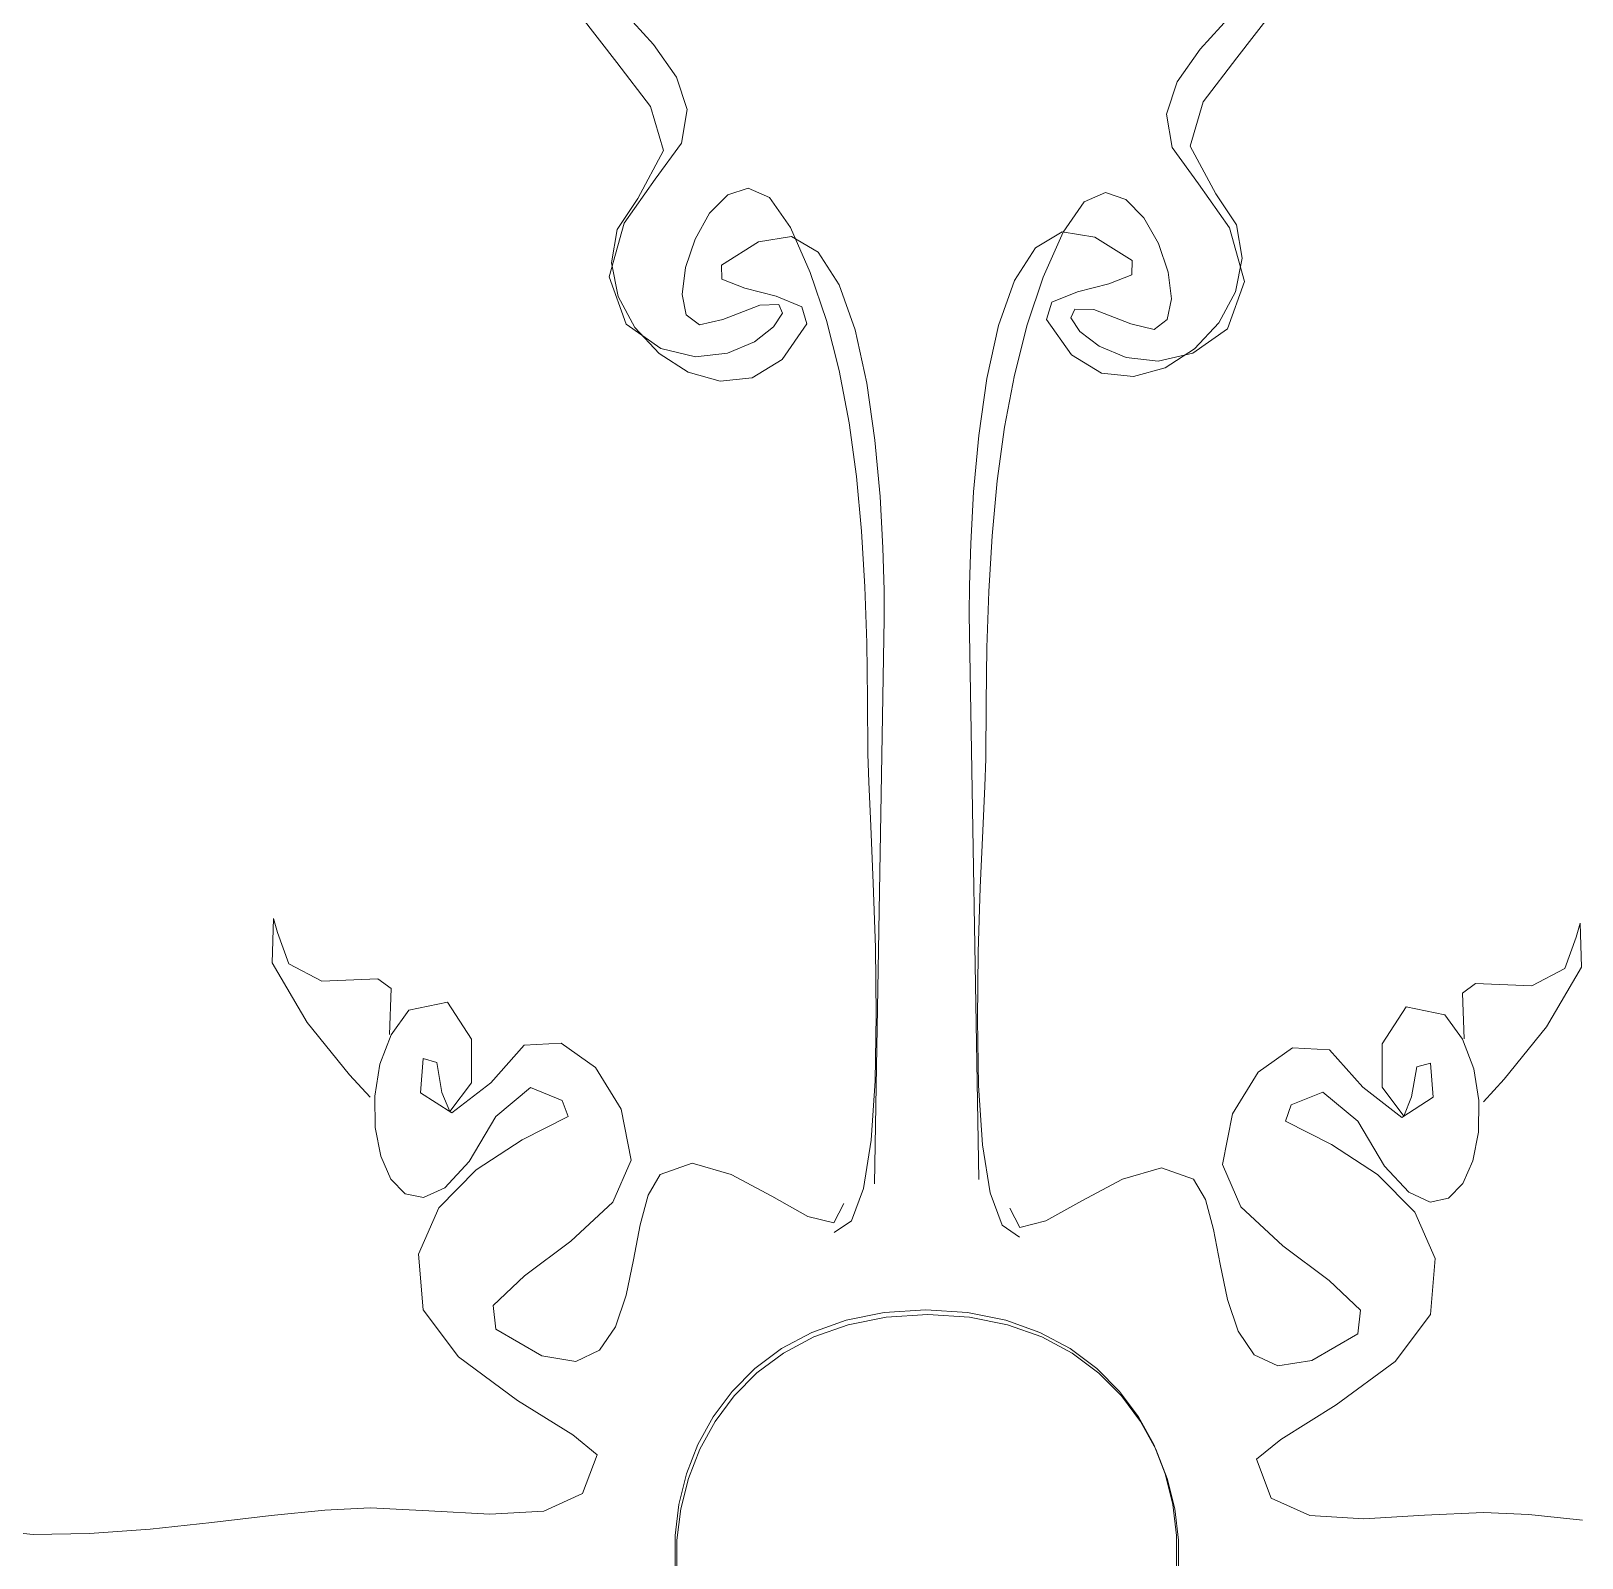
# Model space of a CAD drawing. Header units: centimetres. Extents: x -377343 to 693706, y 194584 to 813780.
# Drawn here: x 207651.61 to 207687.75, y 498341.8 to 498377.39 of the extents above; entities that cross this region are included whole.
import ezdxf

# ---------------------------------------------------------------- set-up
doc = ezdxf.new("R2010")
doc.units = ezdxf.units.CM
doc.layers.add('PIPA', color=11, linetype='Continuous')
doc.layers.add('TEXT', color=7, linetype='Continuous')

msp = doc.modelspace()

# ---------------------------------------------------------------- linework, layer by layer
at = {"layer": 'PIPA', "lineweight": 35, "extrusion": (0, 0.816497, 0.57735), "elevation": 193451.324}
msp.add_lwpolyline([(-421704.212, -325591.681), (-159560.265, -63447.734), (377343.333, -600351.331), (-158232.47, -1135927.133), (-693706.405, -600453.199), (-454216.825, -360963.619)], dxfattribs=at)
at = {"layer": 'TEXT', "color": 2, "linetype": 'Continuous', "lineweight": 13}
for p, q in [((207665.258, 498376.659), (207664.398, 498377.771)), ((207665.258, 498376.659), (207664.398, 498377.771)), ((207665.392, 498377.869), (207666.111, 498377.075)), ((207665.392, 498377.869), (207666.111, 498377.075)), ((207679.573, 498377.763), (207678.854, 498376.969)), ((207679.573, 498377.763), (207678.854, 498376.969)), ((207679.707, 498376.765), (207680.567, 498377.877)), ((207679.707, 498376.765), (207680.567, 498377.877)), ((207666.111, 498377.075), (207666.647, 498376.317)), ((207666.111, 498377.075), (207666.647, 498376.317)), ((207678.854, 498376.969), (207678.318, 498376.211)), ((207678.854, 498376.969), (207678.318, 498376.211)), ((207666.045, 498375.632), (207665.258, 498376.659)), ((207666.045, 498375.632), (207665.258, 498376.659)), ((207678.92, 498375.738), (207679.707, 498376.765)), ((207678.92, 498375.738), (207679.707, 498376.765)), ((207666.647, 498376.317), (207666.898, 498375.563)), ((207666.647, 498376.317), (207666.898, 498375.563)), ((207678.318, 498376.211), (207678.067, 498375.457)), ((207678.318, 498376.211), (207678.067, 498375.457)), ((207666.345, 498374.604), (207666.045, 498375.632)), ((207666.345, 498374.604), (207666.045, 498375.632)), ((207666.898, 498375.563), (207666.767, 498374.781)), ((207666.898, 498375.563), (207666.767, 498374.781)), ((207678.067, 498375.457), (207678.198, 498374.675)), ((207678.067, 498375.457), (207678.198, 498374.675)), ((207678.62, 498374.71), (207678.92, 498375.738)), ((207678.62, 498374.71), (207678.92, 498375.738)), ((207666.767, 498374.781), (207666.154, 498373.936)), ((207666.767, 498374.781), (207666.154, 498373.936)), ((207665.749, 498373.492), (207666.345, 498374.604)), ((207665.749, 498373.492), (207666.345, 498374.604)), ((207678.198, 498374.675), (207678.811, 498373.83)), ((207678.198, 498374.675), (207678.811, 498373.83)), ((207679.216, 498373.598), (207678.62, 498374.71)), ((207679.216, 498373.598), (207678.62, 498374.71)), ((207666.154, 498373.936), (207665.428, 498372.91)), ((207666.154, 498373.936), (207665.428, 498372.91)), ((207667.845, 498373.575), (207668.321, 498373.733)), ((207667.845, 498373.575), (207668.321, 498373.733)), ((207668.321, 498373.733), (207668.819, 498373.513)), ((207668.321, 498373.733), (207668.819, 498373.513)), ((207678.811, 498373.83), (207679.537, 498372.804)), ((207678.811, 498373.83), (207679.537, 498372.804)), ((207665.266, 498372.769), (207665.749, 498373.492)), ((207665.266, 498372.769), (207665.749, 498373.492)), ((207667.422, 498373.143), (207667.845, 498373.575)), ((207667.422, 498373.143), (207667.845, 498373.575)), ((207668.819, 498373.513), (207669.307, 498372.81)), ((207668.819, 498373.513), (207669.307, 498372.81)), ((207676.146, 498373.407), (207675.658, 498372.704)), ((207676.146, 498373.407), (207675.658, 498372.704)), ((207676.644, 498373.627), (207676.146, 498373.407)), ((207676.644, 498373.627), (207676.146, 498373.407)), ((207677.12, 498373.469), (207676.644, 498373.627)), ((207677.12, 498373.469), (207676.644, 498373.627)), ((207677.543, 498373.037), (207677.12, 498373.469)), ((207677.543, 498373.037), (207677.12, 498373.469)), ((207679.699, 498372.875), (207679.216, 498373.598)), ((207679.699, 498372.875), (207679.216, 498373.598)), ((207667.083, 498372.542), (207667.422, 498373.143)), ((207667.083, 498372.542), (207667.422, 498373.143)), ((207677.882, 498372.436), (207677.543, 498373.037)), ((207677.882, 498372.436), (207677.543, 498373.037)), ((207665.428, 498372.91), (207665.078, 498371.659)), ((207665.428, 498372.91), (207665.078, 498371.659)), ((207665.132, 498371.988), (207665.266, 498372.769)), ((207665.132, 498371.988), (207665.266, 498372.769)), ((207669.33, 498372.604), (207668.564, 498372.479)), ((207669.33, 498372.604), (207668.564, 498372.479)), ((207669.307, 498372.81), (207669.768, 498371.761)), ((207669.307, 498372.81), (207669.768, 498371.761)), ((207669.95, 498372.235), (207669.33, 498372.604)), ((207669.95, 498372.235), (207669.33, 498372.604)), ((207675.015, 498372.341), (207675.635, 498372.71)), ((207675.015, 498372.341), (207675.635, 498372.71)), ((207675.658, 498372.704), (207675.197, 498371.655)), ((207675.658, 498372.704), (207675.197, 498371.655)), ((207675.635, 498372.71), (207676.401, 498372.585)), ((207675.635, 498372.71), (207676.401, 498372.585)), ((207676.401, 498372.585), (207677.264, 498372.044)), ((207676.401, 498372.585), (207677.264, 498372.044)), ((207679.537, 498372.804), (207679.887, 498371.553)), ((207679.537, 498372.804), (207679.887, 498371.553)), ((207679.833, 498372.094), (207679.699, 498372.875)), ((207679.833, 498372.094), (207679.699, 498372.875)), ((207666.858, 498371.878), (207667.083, 498372.542)), ((207666.858, 498371.878), (207667.083, 498372.542)), ((207668.564, 498372.479), (207667.701, 498371.938)), ((207668.564, 498372.479), (207667.701, 498371.938)), ((207670.438, 498371.475), (207669.95, 498372.235)), ((207670.438, 498371.475), (207669.95, 498372.235)), ((207674.527, 498371.581), (207675.015, 498372.341)), ((207674.527, 498371.581), (207675.015, 498372.341)), ((207678.107, 498371.772), (207677.882, 498372.436)), ((207678.107, 498371.772), (207677.882, 498372.436)), ((207665.288, 498371.207), (207665.132, 498371.988)), ((207665.288, 498371.207), (207665.132, 498371.988)), ((207666.78, 498371.253), (207666.858, 498371.878)), ((207666.78, 498371.253), (207666.858, 498371.878)), ((207667.701, 498371.938), (207667.705, 498371.607)), ((207667.701, 498371.938), (207667.705, 498371.607)), ((207677.264, 498372.044), (207677.26, 498371.713)), ((207677.264, 498372.044), (207677.26, 498371.713)), ((207679.677, 498371.313), (207679.833, 498372.094)), ((207679.677, 498371.313), (207679.833, 498372.094)), ((207665.078, 498371.659), (207665.478, 498370.558)), ((207665.078, 498371.659), (207665.478, 498370.558)), ((207667.705, 498371.607), (207668.24, 498371.395)), ((207667.705, 498371.607), (207668.24, 498371.395)), ((207669.768, 498371.761), (207670.143, 498370.647)), ((207669.768, 498371.761), (207670.143, 498370.647)), ((207670.811, 498370.425), (207670.438, 498371.475)), ((207670.811, 498370.425), (207670.438, 498371.475)), ((207674.154, 498370.531), (207674.527, 498371.581)), ((207674.154, 498370.531), (207674.527, 498371.581)), ((207675.197, 498371.655), (207674.822, 498370.541)), ((207675.197, 498371.655), (207674.822, 498370.541)), ((207676.725, 498371.501), (207675.992, 498371.317)), ((207676.725, 498371.501), (207675.992, 498371.317)), ((207677.26, 498371.713), (207676.725, 498371.501)), ((207677.26, 498371.713), (207676.725, 498371.501)), ((207678.185, 498371.147), (207678.107, 498371.772)), ((207678.185, 498371.147), (207678.107, 498371.772)), ((207679.887, 498371.553), (207679.487, 498370.452)), ((207679.887, 498371.553), (207679.487, 498370.452)), ((207665.677, 498370.483), (207665.288, 498371.207)), ((207665.677, 498370.483), (207665.288, 498371.207)), ((207666.878, 498370.774), (207666.78, 498371.253)), ((207666.878, 498370.774), (207666.78, 498371.253)), ((207668.24, 498371.395), (207668.973, 498371.211)), ((207668.24, 498371.395), (207668.973, 498371.211)), ((207668.973, 498371.211), (207669.568, 498370.964)), ((207668.973, 498371.211), (207669.568, 498370.964)), ((207675.992, 498371.317), (207675.397, 498371.07)), ((207675.992, 498371.317), (207675.397, 498371.07)), ((207678.087, 498370.668), (207678.185, 498371.147)), ((207678.087, 498370.668), (207678.185, 498371.147)), ((207679.288, 498370.589), (207679.677, 498371.313)), ((207679.288, 498370.589), (207679.677, 498371.313)), ((207667.185, 498370.545), (207666.878, 498370.774)), ((207667.185, 498370.545), (207666.878, 498370.774)), ((207668.591, 498371.004), (207667.73, 498370.67)), ((207668.591, 498371.004), (207667.73, 498370.67)), ((207669.035, 498371.02), (207668.591, 498371.004)), ((207669.035, 498371.02), (207668.591, 498371.004)), ((207668.913, 498370.494), (207669.123, 498370.816)), ((207668.913, 498370.494), (207669.123, 498370.816)), ((207669.123, 498370.816), (207669.035, 498371.02)), ((207669.123, 498370.816), (207669.035, 498371.02)), ((207669.568, 498370.964), (207669.69, 498370.564)), ((207669.568, 498370.964), (207669.69, 498370.564)), ((207675.397, 498371.07), (207675.275, 498370.67)), ((207675.397, 498371.07), (207675.275, 498370.67)), ((207675.842, 498370.71), (207675.93, 498370.913)), ((207675.842, 498370.71), (207675.93, 498370.913)), ((207675.93, 498370.913), (207676.374, 498370.898)), ((207675.93, 498370.913), (207676.374, 498370.898)), ((207676.374, 498370.898), (207677.235, 498370.564)), ((207676.374, 498370.898), (207677.235, 498370.564)), ((207665.478, 498370.558), (207666.286, 498369.991)), ((207665.478, 498370.558), (207666.286, 498369.991)), ((207666.242, 498369.875), (207665.677, 498370.483)), ((207666.242, 498369.875), (207665.677, 498370.483)), ((207667.73, 498370.67), (207667.185, 498370.545)), ((207667.73, 498370.67), (207667.185, 498370.545)), ((207668.465, 498370.151), (207668.913, 498370.494)), ((207668.465, 498370.151), (207668.913, 498370.494)), ((207669.69, 498370.564), (207669.109, 498369.737)), ((207669.69, 498370.564), (207669.109, 498369.737)), ((207670.143, 498370.647), (207670.441, 498369.478)), ((207670.143, 498370.647), (207670.441, 498369.478)), ((207671.084, 498369.185), (207670.811, 498370.425)), ((207671.084, 498369.185), (207670.811, 498370.425)), ((207673.881, 498369.291), (207674.154, 498370.531)), ((207673.881, 498369.291), (207674.154, 498370.531)), ((207674.822, 498370.541), (207674.524, 498369.372)), ((207674.822, 498370.541), (207674.524, 498369.372)), ((207675.275, 498370.67), (207675.856, 498369.843)), ((207675.275, 498370.67), (207675.856, 498369.843)), ((207676.052, 498370.388), (207675.842, 498370.71)), ((207676.052, 498370.388), (207675.842, 498370.71)), ((207677.235, 498370.564), (207677.781, 498370.439)), ((207677.235, 498370.564), (207677.781, 498370.439)), ((207677.781, 498370.439), (207678.087, 498370.668)), ((207677.781, 498370.439), (207678.087, 498370.668)), ((207679.487, 498370.452), (207678.679, 498369.885)), ((207679.487, 498370.452), (207678.679, 498369.885)), ((207678.723, 498369.981), (207679.288, 498370.589)), ((207678.723, 498369.981), (207679.288, 498370.589)), ((207667.839, 498369.886), (207668.465, 498370.151)), ((207667.839, 498369.886), (207668.465, 498370.151)), ((207676.5, 498370.045), (207676.052, 498370.388)), ((207676.5, 498370.045), (207676.052, 498370.388)), ((207677.126, 498369.78), (207676.5, 498370.045)), ((207677.126, 498369.78), (207676.5, 498370.045)), ((207666.925, 498369.438), (207666.242, 498369.875)), ((207666.925, 498369.438), (207666.242, 498369.875)), ((207666.286, 498369.991), (207667.092, 498369.8)), ((207666.286, 498369.991), (207667.092, 498369.8)), ((207667.092, 498369.8), (207667.839, 498369.886)), ((207667.092, 498369.8), (207667.839, 498369.886)), ((207669.109, 498369.737), (207668.416, 498369.312)), ((207669.109, 498369.737), (207668.416, 498369.312)), ((207675.856, 498369.843), (207676.55, 498369.418)), ((207675.856, 498369.843), (207676.55, 498369.418)), ((207677.873, 498369.694), (207677.126, 498369.78)), ((207677.873, 498369.694), (207677.126, 498369.78)), ((207678.679, 498369.885), (207677.873, 498369.694)), ((207678.679, 498369.885), (207677.873, 498369.694)), ((207678.04, 498369.544), (207678.723, 498369.981)), ((207678.04, 498369.544), (207678.723, 498369.981)), ((207667.668, 498369.232), (207666.925, 498369.438)), ((207667.668, 498369.232), (207666.925, 498369.438)), ((207668.416, 498369.312), (207667.668, 498369.232)), ((207668.416, 498369.312), (207667.668, 498369.232)), ((207670.441, 498369.478), (207670.671, 498368.262)), ((207670.441, 498369.478), (207670.671, 498368.262)), ((207674.524, 498369.372), (207674.294, 498368.156)), ((207674.524, 498369.372), (207674.294, 498368.156)), ((207676.55, 498369.418), (207677.297, 498369.338)), ((207676.55, 498369.418), (207677.297, 498369.338)), ((207677.297, 498369.338), (207678.04, 498369.544)), ((207677.297, 498369.338), (207678.04, 498369.544)), ((207671.272, 498367.857), (207671.084, 498369.185)), ((207671.272, 498367.857), (207671.084, 498369.185)), ((207673.693, 498367.963), (207673.881, 498369.291)), ((207673.693, 498367.963), (207673.881, 498369.291)), ((207670.671, 498368.262), (207670.841, 498367.011)), ((207670.671, 498368.262), (207670.841, 498367.011)), ((207673.573, 498366.649), (207673.693, 498367.963)), ((207673.573, 498366.649), (207673.693, 498367.963)), ((207674.294, 498368.156), (207674.124, 498366.905)), ((207674.294, 498368.156), (207674.124, 498366.905)), ((207671.392, 498366.543), (207671.272, 498367.857)), ((207671.392, 498366.543), (207671.272, 498367.857)), ((207670.841, 498367.011), (207670.961, 498365.732)), ((207670.841, 498367.011), (207670.961, 498365.732)), ((207674.124, 498366.905), (207674.004, 498365.626)), ((207674.124, 498366.905), (207674.004, 498365.626)), ((207671.458, 498365.344), (207671.392, 498366.543)), ((207671.458, 498365.344), (207671.392, 498366.543)), ((207673.507, 498365.45), (207673.573, 498366.649)), ((207673.507, 498365.45), (207673.573, 498366.649)), ((207670.961, 498365.732), (207671.038, 498364.436)), ((207670.961, 498365.732), (207671.038, 498364.436)), ((207671.486, 498364.361), (207671.458, 498365.344)), ((207671.486, 498364.361), (207671.458, 498365.344)), ((207673.479, 498364.467), (207673.507, 498365.45)), ((207673.479, 498364.467), (207673.507, 498365.45)), ((207674.004, 498365.626), (207673.927, 498364.33)), ((207674.004, 498365.626), (207673.927, 498364.33)), ((207671.038, 498364.436), (207671.083, 498363.131)), ((207671.038, 498364.436), (207671.083, 498363.131)), ((207671.492, 498363.695), (207671.486, 498364.361)), ((207671.492, 498363.695), (207671.486, 498364.361)), ((207673.473, 498363.801), (207673.479, 498364.467)), ((207673.473, 498363.801), (207673.479, 498364.467)), ((207673.927, 498364.33), (207673.882, 498363.025)), ((207673.927, 498364.33), (207673.882, 498363.025)), ((207671.267, 498350.52), (207671.492, 498363.695)), ((207671.267, 498350.52), (207671.492, 498363.695)), ((207673.698, 498350.626), (207673.473, 498363.801)), ((207673.698, 498350.626), (207673.473, 498363.801)), ((207671.083, 498363.131), (207671.104, 498361.828)), ((207671.083, 498363.131), (207671.104, 498361.828)), ((207673.882, 498363.025), (207673.862, 498361.722)), ((207673.882, 498363.025), (207673.862, 498361.722)), ((207671.104, 498361.828), (207671.108, 498360.536)), ((207671.104, 498361.828), (207671.108, 498360.536)), ((207673.862, 498361.722), (207673.857, 498360.43)), ((207673.862, 498361.722), (207673.857, 498360.43)), ((207671.108, 498360.536), (207671.129, 498359.895)), ((207671.108, 498360.536), (207671.129, 498359.895)), ((207673.857, 498360.43), (207673.836, 498359.789)), ((207673.857, 498360.43), (207673.836, 498359.789)), ((207671.129, 498359.895), (207671.178, 498358.858)), ((207671.129, 498359.895), (207671.178, 498358.858)), ((207673.836, 498359.789), (207673.787, 498358.752)), ((207673.836, 498359.789), (207673.787, 498358.752)), ((207671.178, 498358.858), (207671.236, 498357.532)), ((207671.178, 498358.858), (207671.236, 498357.532)), ((207673.787, 498358.752), (207673.729, 498357.426)), ((207673.787, 498358.752), (207673.729, 498357.426)), ((207671.236, 498357.532), (207671.285, 498356.028)), ((207671.236, 498357.532), (207671.285, 498356.028)), ((207673.729, 498357.426), (207673.68, 498355.922)), ((207673.729, 498357.426), (207673.68, 498355.922)), ((207657.23, 498355.676), (207657.258, 498356.707)), ((207657.23, 498355.676), (207657.258, 498356.707)), ((207657.258, 498356.707), (207657.35, 498356.378)), ((207657.258, 498356.707), (207657.35, 498356.378)), ((207657.35, 498356.378), (207657.616, 498355.648)), ((207657.35, 498356.378), (207657.616, 498355.648)), ((207687.707, 498356.601), (207687.615, 498356.272)), ((207687.707, 498356.601), (207687.615, 498356.272)), ((207687.735, 498355.57), (207687.707, 498356.601)), ((207687.735, 498355.57), (207687.707, 498356.601)), ((207671.285, 498356.028), (207671.305, 498354.455)), ((207671.285, 498356.028), (207671.305, 498354.455)), ((207687.615, 498356.272), (207687.349, 498355.542)), ((207687.615, 498356.272), (207687.349, 498355.542)), ((207658.046, 498354.286), (207657.23, 498355.676)), ((207658.046, 498354.286), (207657.23, 498355.676)), ((207657.616, 498355.648), (207658.384, 498355.243)), ((207657.616, 498355.648), (207658.384, 498355.243)), ((207673.68, 498355.922), (207673.66, 498354.349)), ((207673.68, 498355.922), (207673.66, 498354.349)), ((207658.384, 498355.243), (207659.693, 498355.298)), ((207658.384, 498355.243), (207659.693, 498355.298)), ((207659.693, 498355.298), (207660.002, 498355.077)), ((207659.693, 498355.298), (207660.002, 498355.077)), ((207687.349, 498355.542), (207686.581, 498355.137)), ((207687.349, 498355.542), (207686.581, 498355.137)), ((207686.919, 498354.18), (207687.735, 498355.57)), ((207686.919, 498354.18), (207687.735, 498355.57)), ((207660.002, 498355.077), (207659.96, 498354.005)), ((207660.002, 498355.077), (207659.96, 498354.005)), ((207685.272, 498355.192), (207684.963, 498354.97)), ((207685.272, 498355.192), (207684.963, 498354.97)), ((207684.963, 498354.97), (207685.005, 498353.899)), ((207684.963, 498354.97), (207685.005, 498353.899)), ((207686.581, 498355.137), (207685.272, 498355.192)), ((207686.581, 498355.137), (207685.272, 498355.192)), ((207659.999, 498353.997), (207660.411, 498354.568)), ((207659.999, 498353.997), (207660.411, 498354.568)), ((207660.411, 498354.568), (207661.316, 498354.755)), ((207660.411, 498354.568), (207661.316, 498354.755)), ((207661.316, 498354.755), (207661.87, 498353.892)), ((207661.316, 498354.755), (207661.87, 498353.892)), ((207683.649, 498354.649), (207683.095, 498353.786)), ((207683.649, 498354.649), (207683.095, 498353.786)), ((207684.554, 498354.462), (207683.649, 498354.649)), ((207684.554, 498354.462), (207683.649, 498354.649)), ((207659.031, 498353.065), (207658.046, 498354.286)), ((207659.031, 498353.065), (207658.046, 498354.286)), ((207671.305, 498354.455), (207671.279, 498352.923)), ((207671.305, 498354.455), (207671.279, 498352.923)), ((207673.66, 498354.349), (207673.686, 498352.817)), ((207673.66, 498354.349), (207673.686, 498352.817)), ((207684.966, 498353.891), (207684.554, 498354.462)), ((207684.966, 498353.891), (207684.554, 498354.462)), ((207685.934, 498352.959), (207686.919, 498354.18)), ((207685.934, 498352.959), (207686.919, 498354.18)), ((207659.738, 498353.31), (207659.999, 498353.997)), ((207659.738, 498353.31), (207659.999, 498353.997)), ((207661.87, 498353.892), (207661.875, 498352.879)), ((207661.87, 498353.892), (207661.875, 498352.879)), ((207663.097, 498353.751), (207663.961, 498353.801)), ((207663.097, 498353.751), (207663.961, 498353.801)), ((207663.961, 498353.801), (207664.765, 498353.235)), ((207663.961, 498353.801), (207664.765, 498353.235)), ((207683.095, 498353.786), (207683.09, 498352.773)), ((207683.095, 498353.786), (207683.09, 498352.773)), ((207685.227, 498353.204), (207684.966, 498353.891)), ((207685.227, 498353.204), (207684.966, 498353.891)), ((207660.749, 498353.442), (207660.682, 498352.645)), ((207660.749, 498353.442), (207660.682, 498352.645)), ((207661.067, 498353.354), (207660.749, 498353.442)), ((207661.067, 498353.354), (207660.749, 498353.442)), ((207662.325, 498352.879), (207663.097, 498353.751)), ((207662.325, 498352.879), (207663.097, 498353.751)), ((207681.004, 498353.695), (207680.2, 498353.129)), ((207681.004, 498353.695), (207680.2, 498353.129)), ((207681.868, 498353.645), (207681.004, 498353.695)), ((207681.868, 498353.645), (207681.004, 498353.695)), ((207682.64, 498352.773), (207681.868, 498353.645)), ((207682.64, 498352.773), (207681.868, 498353.645)), ((207659.51, 498352.541), (207659.031, 498353.065)), ((207659.51, 498352.541), (207659.031, 498353.065)), ((207659.617, 498352.568), (207659.738, 498353.31)), ((207659.617, 498352.568), (207659.738, 498353.31)), ((207661.185, 498352.653), (207661.067, 498353.354)), ((207661.185, 498352.653), (207661.067, 498353.354)), ((207664.765, 498353.235), (207665.359, 498352.259)), ((207664.765, 498353.235), (207665.359, 498352.259)), ((207680.2, 498353.129), (207679.606, 498352.153)), ((207680.2, 498353.129), (207679.606, 498352.153)), ((207683.78, 498352.547), (207683.898, 498353.248)), ((207683.78, 498352.547), (207683.898, 498353.248)), ((207683.898, 498353.248), (207684.216, 498353.336)), ((207683.898, 498353.248), (207684.216, 498353.336)), ((207684.216, 498353.336), (207684.283, 498352.539)), ((207684.216, 498353.336), (207684.283, 498352.539)), ((207685.348, 498352.462), (207685.227, 498353.204)), ((207685.348, 498352.462), (207685.227, 498353.204)), ((207661.875, 498352.879), (207661.366, 498352.206)), ((207661.875, 498352.879), (207661.366, 498352.206)), ((207661.416, 498352.174), (207662.325, 498352.879)), ((207661.416, 498352.174), (207662.325, 498352.879)), ((207663.251, 498352.766), (207662.438, 498352.09)), ((207663.251, 498352.766), (207662.438, 498352.09)), ((207663.989, 498352.466), (207663.251, 498352.766)), ((207663.989, 498352.466), (207663.251, 498352.766)), ((207671.279, 498352.923), (207671.186, 498351.54)), ((207671.279, 498352.923), (207671.186, 498351.54)), ((207673.686, 498352.817), (207673.779, 498351.434)), ((207673.686, 498352.817), (207673.779, 498351.434)), ((207683.549, 498352.068), (207682.64, 498352.773)), ((207683.549, 498352.068), (207682.64, 498352.773)), ((207683.09, 498352.773), (207683.599, 498352.1)), ((207683.09, 498352.773), (207683.599, 498352.1)), ((207685.455, 498352.435), (207685.934, 498352.959)), ((207685.455, 498352.435), (207685.934, 498352.959)), ((207659.627, 498351.833), (207659.617, 498352.568)), ((207659.627, 498351.833), (207659.617, 498352.568)), ((207660.682, 498352.645), (207661.416, 498352.174)), ((207660.682, 498352.645), (207661.416, 498352.174)), ((207661.366, 498352.206), (207661.185, 498352.653)), ((207661.366, 498352.206), (207661.185, 498352.653)), ((207664.127, 498352.09), (207663.989, 498352.466)), ((207664.127, 498352.09), (207663.989, 498352.466)), ((207680.838, 498351.984), (207680.976, 498352.36)), ((207680.838, 498351.984), (207680.976, 498352.36)), ((207680.976, 498352.36), (207681.714, 498352.66)), ((207680.976, 498352.36), (207681.714, 498352.66)), ((207681.714, 498352.66), (207682.527, 498351.984)), ((207681.714, 498352.66), (207682.527, 498351.984)), ((207684.283, 498352.539), (207683.549, 498352.068)), ((207684.283, 498352.539), (207683.549, 498352.068)), ((207683.599, 498352.1), (207683.78, 498352.547)), ((207683.599, 498352.1), (207683.78, 498352.547)), ((207685.338, 498351.727), (207685.348, 498352.462)), ((207685.338, 498351.727), (207685.348, 498352.462)), ((207662.438, 498352.09), (207661.817, 498351.041)), ((207662.438, 498352.09), (207661.817, 498351.041)), ((207663.051, 498351.546), (207664.127, 498352.09)), ((207663.051, 498351.546), (207664.127, 498352.09)), ((207665.359, 498352.259), (207665.591, 498351.077)), ((207665.359, 498352.259), (207665.591, 498351.077)), ((207679.606, 498352.153), (207679.374, 498350.971)), ((207679.606, 498352.153), (207679.374, 498350.971)), ((207681.914, 498351.44), (207680.838, 498351.984)), ((207681.914, 498351.44), (207680.838, 498351.984)), ((207682.527, 498351.984), (207683.148, 498350.935)), ((207682.527, 498351.984), (207683.148, 498350.935)), ((207659.756, 498351.168), (207659.627, 498351.833)), ((207659.756, 498351.168), (207659.627, 498351.833)), ((207685.209, 498351.061), (207685.338, 498351.727)), ((207685.209, 498351.061), (207685.338, 498351.727)), ((207661.981, 498350.845), (207663.051, 498351.546)), ((207661.981, 498350.845), (207663.051, 498351.546)), ((207671.186, 498351.54), (207671.007, 498350.417)), ((207671.186, 498351.54), (207671.007, 498350.417)), ((207673.779, 498351.434), (207673.958, 498350.311)), ((207673.779, 498351.434), (207673.958, 498350.311)), ((207682.984, 498350.739), (207681.914, 498351.44)), ((207682.984, 498350.739), (207681.914, 498351.44)), ((207659.993, 498350.633), (207659.756, 498351.168)), ((207659.993, 498350.633), (207659.756, 498351.168)), ((207661.817, 498351.041), (207661.251, 498350.433)), ((207661.817, 498351.041), (207661.251, 498350.433)), ((207665.591, 498351.077), (207665.165, 498350.094)), ((207665.591, 498351.077), (207665.165, 498350.094)), ((207666.266, 498350.739), (207667.013, 498351.002)), ((207666.266, 498350.739), (207667.013, 498351.002)), ((207667.013, 498351.002), (207667.926, 498350.739)), ((207667.013, 498351.002), (207667.926, 498350.739)), ((207677.952, 498350.896), (207677.039, 498350.633)), ((207677.952, 498350.896), (207677.039, 498350.633)), ((207678.699, 498350.633), (207677.952, 498350.896)), ((207678.699, 498350.633), (207677.952, 498350.896)), ((207679.374, 498350.971), (207679.8, 498349.988)), ((207679.374, 498350.971), (207679.8, 498349.988)), ((207683.148, 498350.935), (207683.714, 498350.327)), ((207683.148, 498350.935), (207683.714, 498350.327)), ((207684.971, 498350.527), (207685.209, 498351.061)), ((207684.971, 498350.527), (207685.209, 498351.061)), ((207660.329, 498350.291), (207659.993, 498350.633)), ((207660.329, 498350.291), (207659.993, 498350.633)), ((207661.111, 498349.966), (207661.981, 498350.845)), ((207661.111, 498349.966), (207661.981, 498350.845)), ((207665.99, 498350.26), (207666.266, 498350.739)), ((207665.99, 498350.26), (207666.266, 498350.739)), ((207667.926, 498350.739), (207668.87, 498350.232)), ((207667.926, 498350.739), (207668.87, 498350.232)), ((207677.039, 498350.633), (207676.095, 498350.126)), ((207677.039, 498350.633), (207676.095, 498350.126)), ((207678.975, 498350.154), (207678.699, 498350.633)), ((207678.975, 498350.154), (207678.699, 498350.633)), ((207683.854, 498349.86), (207682.984, 498350.739)), ((207683.854, 498349.86), (207682.984, 498350.739)), ((207684.636, 498350.185), (207684.971, 498350.527)), ((207684.636, 498350.185), (207684.971, 498350.527)), ((207660.752, 498350.204), (207660.329, 498350.291)), ((207660.752, 498350.204), (207660.329, 498350.291)), ((207661.251, 498350.433), (207660.752, 498350.204)), ((207661.251, 498350.433), (207660.752, 498350.204)), ((207665.803, 498349.564), (207665.99, 498350.26)), ((207665.803, 498349.564), (207665.99, 498350.26)), ((207668.87, 498350.232), (207669.711, 498349.763)), ((207668.87, 498350.232), (207669.711, 498349.763)), ((207671.007, 498350.417), (207670.725, 498349.663)), ((207671.007, 498350.417), (207670.725, 498349.663)), ((207673.958, 498350.311), (207674.24, 498349.557)), ((207673.958, 498350.311), (207674.24, 498349.557)), ((207679.162, 498349.458), (207678.975, 498350.154)), ((207679.162, 498349.458), (207678.975, 498350.154)), ((207683.714, 498350.327), (207684.213, 498350.098)), ((207683.714, 498350.327), (207684.213, 498350.098)), ((207684.213, 498350.098), (207684.636, 498350.185)), ((207684.213, 498350.098), (207684.636, 498350.185)), ((207660.635, 498348.887), (207661.111, 498349.966)), ((207660.635, 498348.887), (207661.111, 498349.966)), ((207665.165, 498350.094), (207664.189, 498349.187)), ((207665.165, 498350.094), (207664.189, 498349.187)), ((207670.314, 498349.613), (207670.545, 498350.063)), ((207670.314, 498349.613), (207670.545, 498350.063)), ((207674.651, 498349.507), (207674.42, 498349.957)), ((207674.651, 498349.507), (207674.42, 498349.957)), ((207676.095, 498350.126), (207675.254, 498349.657)), ((207676.095, 498350.126), (207675.254, 498349.657)), ((207679.8, 498349.988), (207680.776, 498349.081)), ((207679.8, 498349.988), (207680.776, 498349.081)), ((207684.33, 498348.781), (207683.854, 498349.86)), ((207684.33, 498348.781), (207683.854, 498349.86)), ((207665.649, 498348.754), (207665.803, 498349.564)), ((207665.649, 498348.754), (207665.803, 498349.564)), ((207669.711, 498349.763), (207670.314, 498349.613)), ((207669.711, 498349.763), (207670.314, 498349.613)), ((207670.725, 498349.663), (207670.32, 498349.388)), ((207670.725, 498349.663), (207670.32, 498349.388)), ((207674.24, 498349.557), (207674.645, 498349.282)), ((207674.24, 498349.557), (207674.645, 498349.282)), ((207675.254, 498349.657), (207674.651, 498349.507)), ((207675.254, 498349.657), (207674.651, 498349.507)), ((207679.316, 498348.648), (207679.162, 498349.458)), ((207679.316, 498348.648), (207679.162, 498349.458)), ((207664.189, 498349.187), (207663.11, 498348.377)), ((207664.189, 498349.187), (207663.11, 498348.377)), ((207680.776, 498349.081), (207681.855, 498348.271)), ((207680.776, 498349.081), (207681.855, 498348.271)), ((207660.749, 498347.586), (207660.635, 498348.887)), ((207660.749, 498347.586), (207660.635, 498348.887)), ((207665.476, 498347.93), (207665.649, 498348.754)), ((207665.476, 498347.93), (207665.649, 498348.754)), ((207684.216, 498347.48), (207684.33, 498348.781)), ((207684.216, 498347.48), (207684.33, 498348.781)), ((207663.11, 498348.377), (207662.376, 498347.686)), ((207663.11, 498348.377), (207662.376, 498347.686)), ((207679.489, 498347.824), (207679.316, 498348.648)), ((207679.489, 498347.824), (207679.316, 498348.648)), ((207681.855, 498348.271), (207682.589, 498347.58)), ((207681.855, 498348.271), (207682.589, 498347.58)), ((207662.376, 498347.686), (207662.438, 498347.136)), ((207662.376, 498347.686), (207662.438, 498347.136)), ((207665.23, 498347.192), (207665.476, 498347.93)), ((207665.23, 498347.192), (207665.476, 498347.93)), ((207679.735, 498347.086), (207679.489, 498347.824)), ((207679.735, 498347.086), (207679.489, 498347.824)), ((207661.572, 498346.488), (207660.749, 498347.586)), ((207661.572, 498346.488), (207660.749, 498347.586)), ((207669.804, 498347.06), (207670.601, 498347.345)), ((207669.804, 498347.06), (207670.601, 498347.345)), ((207670.601, 498347.345), (207671.486, 498347.524)), ((207670.601, 498347.345), (207671.486, 498347.524)), ((207670.646, 498347.238), (207671.532, 498347.418)), ((207670.646, 498347.238), (207671.532, 498347.418)), ((207671.486, 498347.524), (207672.46, 498347.586)), ((207671.486, 498347.524), (207672.46, 498347.586)), ((207671.532, 498347.418), (207672.506, 498347.48)), ((207671.532, 498347.418), (207672.506, 498347.48)), ((207672.46, 498347.586), (207672.46, 498347.586)), ((207672.46, 498347.586), (207673.434, 498347.523)), ((207672.46, 498347.586), (207672.46, 498347.586)), ((207672.46, 498347.586), (207673.434, 498347.523)), ((207672.506, 498347.48), (207672.506, 498347.48)), ((207672.506, 498347.48), (207673.48, 498347.417)), ((207672.506, 498347.48), (207672.506, 498347.48)), ((207672.506, 498347.48), (207673.48, 498347.417)), ((207673.434, 498347.523), (207674.32, 498347.344)), ((207673.434, 498347.523), (207674.32, 498347.344)), ((207673.48, 498347.417), (207674.365, 498347.238)), ((207673.48, 498347.417), (207674.365, 498347.238)), ((207674.32, 498347.344), (207675.117, 498347.06)), ((207674.32, 498347.344), (207675.117, 498347.06)), ((207682.589, 498347.58), (207682.527, 498347.03)), ((207682.589, 498347.58), (207682.527, 498347.03)), ((207683.393, 498346.382), (207684.216, 498347.48)), ((207683.393, 498346.382), (207684.216, 498347.48)), ((207662.438, 498347.136), (207663.514, 498346.514)), ((207662.438, 498347.136), (207663.514, 498346.514)), ((207664.857, 498346.644), (207665.23, 498347.192)), ((207664.857, 498346.644), (207665.23, 498347.192)), ((207669.095, 498346.682), (207669.804, 498347.06)), ((207669.095, 498346.682), (207669.804, 498347.06)), ((207669.141, 498346.576), (207669.849, 498346.954)), ((207669.141, 498346.576), (207669.849, 498346.954)), ((207669.849, 498346.954), (207670.646, 498347.238)), ((207669.849, 498346.954), (207670.646, 498347.238)), ((207674.365, 498347.238), (207675.162, 498346.954)), ((207674.365, 498347.238), (207675.162, 498346.954)), ((207675.117, 498347.06), (207675.825, 498346.681)), ((207675.117, 498347.06), (207675.825, 498346.681)), ((207675.162, 498346.954), (207675.871, 498346.575)), ((207675.162, 498346.954), (207675.871, 498346.575)), ((207680.108, 498346.537), (207679.735, 498347.086)), ((207680.108, 498346.537), (207679.735, 498347.086)), ((207682.527, 498347.03), (207681.451, 498346.408)), ((207682.527, 498347.03), (207681.451, 498346.408)), ((207664.303, 498346.384), (207664.857, 498346.644)), ((207664.303, 498346.384), (207664.857, 498346.644)), ((207668.475, 498346.22), (207669.095, 498346.682)), ((207668.475, 498346.22), (207669.095, 498346.682)), ((207668.521, 498346.114), (207669.141, 498346.576)), ((207668.521, 498346.114), (207669.141, 498346.576)), ((207675.825, 498346.681), (207676.445, 498346.219)), ((207675.825, 498346.681), (207676.445, 498346.219)), ((207675.871, 498346.575), (207676.491, 498346.113)), ((207675.871, 498346.575), (207676.491, 498346.113)), ((207662.944, 498345.475), (207661.572, 498346.488)), ((207662.944, 498345.475), (207661.572, 498346.488)), ((207663.514, 498346.514), (207664.303, 498346.384)), ((207663.514, 498346.514), (207664.303, 498346.384)), ((207667.944, 498345.686), (207668.475, 498346.22)), ((207667.944, 498345.686), (207668.475, 498346.22)), ((207676.445, 498346.219), (207676.976, 498345.685)), ((207676.445, 498346.219), (207676.976, 498345.685)), ((207680.662, 498346.278), (207680.108, 498346.537)), ((207680.662, 498346.278), (207680.108, 498346.537)), ((207681.451, 498346.408), (207680.662, 498346.278)), ((207681.451, 498346.408), (207680.662, 498346.278)), ((207682.021, 498345.369), (207683.393, 498346.382)), ((207682.021, 498345.369), (207683.393, 498346.382)), ((207667.99, 498345.58), (207668.521, 498346.114)), ((207667.99, 498345.58), (207668.521, 498346.114)), ((207676.491, 498346.113), (207677.022, 498345.579)), ((207676.491, 498346.113), (207677.022, 498345.579)), ((207664.232, 498344.672), (207662.944, 498345.475)), ((207664.232, 498344.672), (207662.944, 498345.475)), ((207667.501, 498345.091), (207667.944, 498345.686)), ((207667.501, 498345.091), (207667.944, 498345.686)), ((207667.547, 498344.985), (207667.99, 498345.58)), ((207667.547, 498344.985), (207667.99, 498345.58)), ((207676.976, 498345.685), (207677.419, 498345.09)), ((207676.976, 498345.685), (207677.419, 498345.09)), ((207677.022, 498345.579), (207677.464, 498344.984)), ((207677.022, 498345.579), (207677.464, 498344.984)), ((207680.733, 498344.566), (207682.021, 498345.369)), ((207680.733, 498344.566), (207682.021, 498345.369)), ((207667.147, 498344.446), (207667.501, 498345.091)), ((207667.147, 498344.446), (207667.501, 498345.091)), ((207667.193, 498344.34), (207667.547, 498344.985)), ((207667.193, 498344.34), (207667.547, 498344.985)), ((207677.419, 498345.09), (207677.773, 498344.445)), ((207677.419, 498345.09), (207677.773, 498344.445)), ((207677.464, 498344.984), (207677.819, 498344.339)), ((207677.464, 498344.984), (207677.819, 498344.339)), ((207664.802, 498344.208), (207664.232, 498344.672)), ((207664.802, 498344.208), (207664.232, 498344.672)), ((207666.881, 498343.763), (207667.147, 498344.446)), ((207666.881, 498343.763), (207667.147, 498344.446)), ((207677.773, 498344.445), (207678.039, 498343.761)), ((207677.773, 498344.445), (207678.039, 498343.761)), ((207680.163, 498344.102), (207680.733, 498344.566)), ((207680.163, 498344.102), (207680.733, 498344.566)), ((207664.457, 498343.301), (207664.802, 498344.208)), ((207664.457, 498343.301), (207664.802, 498344.208)), ((207666.927, 498343.657), (207667.193, 498344.34)), ((207666.927, 498343.657), (207667.193, 498344.34)), ((207677.819, 498344.339), (207678.084, 498343.655)), ((207677.819, 498344.339), (207678.084, 498343.655)), ((207680.508, 498343.195), (207680.163, 498344.102)), ((207680.508, 498343.195), (207680.163, 498344.102)), ((207666.704, 498343.051), (207666.881, 498343.763)), ((207666.704, 498343.051), (207666.881, 498343.763)), ((207666.75, 498342.945), (207666.927, 498343.657)), ((207666.75, 498342.945), (207666.927, 498343.657)), ((207678.039, 498343.761), (207678.216, 498343.05)), ((207678.039, 498343.761), (207678.216, 498343.05)), ((207678.084, 498343.655), (207678.261, 498342.944)), ((207678.084, 498343.655), (207678.261, 498342.944)), ((207663.556, 498342.896), (207664.457, 498343.301)), ((207663.556, 498342.896), (207664.457, 498343.301)), ((207658.456, 498342.918), (207659.51, 498342.969)), ((207658.456, 498342.918), (207659.51, 498342.969)), ((207659.51, 498342.969), (207660.882, 498342.903)), ((207659.51, 498342.969), (207660.882, 498342.903)), ((207666.615, 498342.323), (207666.704, 498343.051)), ((207666.615, 498342.323), (207666.704, 498343.051)), ((207666.661, 498342.217), (207666.75, 498342.945)), ((207666.661, 498342.217), (207666.75, 498342.945)), ((207678.216, 498343.05), (207678.304, 498342.322)), ((207678.216, 498343.05), (207678.304, 498342.322)), ((207678.261, 498342.944), (207678.35, 498342.216)), ((207678.261, 498342.944), (207678.35, 498342.216)), ((207681.409, 498342.79), (207680.508, 498343.195)), ((207681.409, 498342.79), (207680.508, 498343.195)), ((207654.386, 498342.476), (207655.82, 498342.631)), ((207654.386, 498342.476), (207655.82, 498342.631)), ((207655.82, 498342.631), (207657.202, 498342.791)), ((207655.82, 498342.631), (207657.202, 498342.791)), ((207657.202, 498342.791), (207658.456, 498342.918)), ((207657.202, 498342.791), (207658.456, 498342.918)), ((207660.882, 498342.903), (207662.297, 498342.821)), ((207660.882, 498342.903), (207662.297, 498342.821)), ((207662.297, 498342.821), (207663.556, 498342.896)), ((207662.297, 498342.821), (207663.556, 498342.896)), ((207682.668, 498342.715), (207681.409, 498342.79)), ((207682.668, 498342.715), (207681.409, 498342.79)), ((207684.083, 498342.797), (207682.668, 498342.715)), ((207684.083, 498342.797), (207682.668, 498342.715)), ((207685.455, 498342.863), (207684.083, 498342.797)), ((207685.455, 498342.863), (207684.083, 498342.797)), ((207686.509, 498342.812), (207685.455, 498342.863)), ((207686.509, 498342.812), (207685.455, 498342.863)), ((207687.764, 498342.685), (207686.509, 498342.812)), ((207687.764, 498342.685), (207686.509, 498342.812)), ((207650.507, 498342.463), (207651.656, 498342.352)), ((207650.507, 498342.463), (207651.656, 498342.352)), ((207651.656, 498342.352), (207652.973, 498342.37)), ((207651.656, 498342.352), (207652.973, 498342.37)), ((207652.973, 498342.37), (207654.386, 498342.476)), ((207652.973, 498342.37), (207654.386, 498342.476)), ((207666.615, 498341.59), (207666.615, 498342.323)), ((207666.615, 498341.59), (207666.615, 498342.323)), ((207666.661, 498341.484), (207666.661, 498342.217)), ((207666.661, 498341.484), (207666.661, 498342.217)), ((207678.304, 498342.322), (207678.304, 498341.589)), ((207678.304, 498342.322), (207678.304, 498341.589)), ((207678.35, 498342.216), (207678.35, 498341.483)), ((207678.35, 498342.216), (207678.35, 498341.483))]:
    msp.add_line(p, q, dxfattribs=at)

doc.saveas('drawing.dxf')
